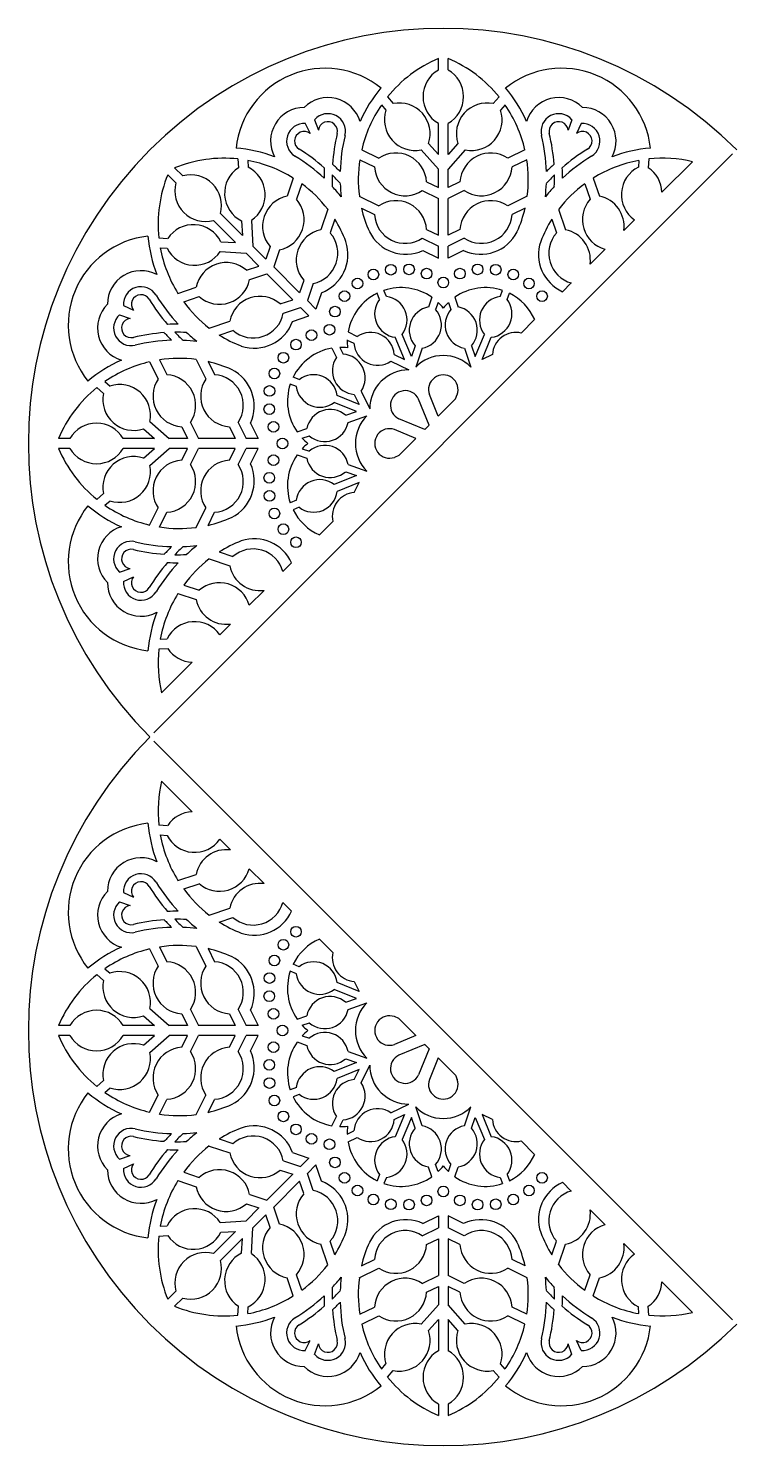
# Model space of a CAD drawing. Extents: x 60 to 307, y -10 to 237.
# Drawn here: x 59.5 to 182.9, y -10.4 to 237.1 of the extents above; entities that cross this region are included whole.
import ezdxf

# ---------------------------------------------------------------- set-up
doc = ezdxf.new("R2010")
doc.units = 0
doc.layers.get('0').update_dxf_attribs({"linetype": 'CONTINUOUS'})

msp = doc.modelspace()

# ---------------------------------------------------------------- linework, layer by layer
for p, q in [((131.13, 229.83), (131.13, 231.84)), ((132.84, 229.83), (132.84, 231.84)), ((121.19, 223.72), (121.97, 222.83)), ((122.23, 225.12), (123.25, 223.97)), ((141.74, 225.12), (140.72, 223.97)), ((142.79, 223.72), (142, 222.83)), ((107.89, 220.48), (108.72, 218.73)), ((109.52, 221.15), (110.17, 219.33)), ((131.13, 215.08), (131.13, 220.51)), ((132.84, 215.08), (132.84, 220.51)), ((154.45, 221.15), (153.8, 219.33)), ((156.08, 220.48), (155.25, 218.73)), ((117.74, 215.91), (120.73, 214.43)), ((128.14, 215.86), (131.13, 212.5)), ((129.43, 217), (131.13, 215.08)), ((134.55, 217), (132.84, 215.08)), ((135.83, 215.86), (132.84, 212.5)), ((146.24, 215.91), (143.25, 214.43)), ((81.44, 114.07), (182.53, 215.16)), ((96.1, 214.3), (96.19, 212.76)), ((97.83, 214.05), (97.9, 212.87)), ((117.4, 214.16), (119.97, 212.9)), ((146.57, 214.16), (144.01, 212.9)), ((166.14, 214.05), (166.07, 212.87)), ((167.87, 214.3), (167.78, 212.76)), ((170.19, 208.48), (175.54, 213.82)), ((85.27, 210.12), (83.85, 211.54)), ((86.48, 211.33), (85.06, 212.76)), ((105.79, 210.96), (104.72, 207.8)), ((131.13, 209.29), (131.13, 212.5)), ((132.84, 209.29), (132.84, 212.5)), ((158.18, 210.96), (159.25, 207.8)), ((107.27, 209.97), (106.35, 207.25)), ((128.31, 208.77), (131.13, 207.38)), ((129.07, 210.31), (131.13, 209.29)), ((134.9, 210.31), (132.84, 209.29)), ((135.66, 208.77), (132.84, 207.38)), ((156.71, 209.97), (157.63, 207.25)), ((111.83, 205.52), (110.61, 201.92)), ((117.32, 207.79), (120.73, 206.11)), ((117.68, 205.7), (119.97, 204.57)), ((131.13, 200.97), (131.13, 207.38)), ((132.84, 200.97), (132.84, 207.38)), ((146.65, 207.79), (143.25, 206.11)), ((146.29, 205.7), (144.01, 204.57)), ((152.14, 205.52), (153.36, 201.92)), ((95.7, 199.69), (91.86, 203.54)), ((96.91, 200.91), (93.07, 204.75)), ((96.75, 203.47), (96.91, 200.91)), ((98.47, 203.57), (98.74, 199.08)), ((113.05, 203.78), (112.23, 201.37)), ((150.92, 203.78), (151.74, 201.37)), ((163.52, 201.81), (165.38, 203.66)), ((82.31, 200.5), (83.84, 200.41)), ((129.07, 201.98), (131.13, 200.97)), ((134.9, 201.98), (132.84, 200.97)), ((82.56, 198.77), (83.74, 198.7)), ((93.03, 198.14), (97.53, 197.87)), ((93.14, 199.85), (95.7, 199.69)), ((101, 196.81), (98.74, 199.08)), ((101.74, 198.98), (101, 196.81)), ((103.36, 198.44), (102.36, 195.46)), ((128.31, 200.45), (131.13, 199.05)), ((128.43, 198.29), (131.13, 196.95)), ((131.13, 196.95), (131.13, 199.05)), ((135.66, 200.45), (132.84, 199.05)), ((132.84, 196.95), (132.84, 199.05)), ((135.54, 198.29), (132.84, 196.95)), ((157.64, 195.92), (160.24, 198.52)), ((99.79, 195.6), (97.53, 197.87)), ((97.62, 194.86), (99.79, 195.6)), ((98.17, 193.24), (101.14, 194.25)), ((105.68, 189.71), (101.14, 194.25)), ((106.89, 190.93), (102.36, 195.46)), ((107.63, 193.1), (106.89, 190.93)), ((85.64, 190.81), (88.8, 191.88)), ((109.25, 192.55), (108.24, 189.57)), ((110.69, 190.94), (109.73, 188.09)), ((120.85, 189.78), (120.41, 190.84)), ((122.07, 190.29), (121.63, 191.34)), ((141.91, 190.29), (142.34, 191.34)), ((143.13, 189.78), (143.56, 190.84)), ((152.83, 191.12), (154.35, 192.64)), ((76.12, 188.71), (77.87, 187.88)), ((86.64, 189.34), (89.35, 190.26)), ((103.51, 188.98), (105.68, 189.71)), ((104.06, 187.35), (107.03, 188.36)), ((108.52, 186.88), (107.03, 188.36)), ((109.73, 188.09), (108.24, 189.57)), ((129.98, 190.14), (129.4, 188.44)), ((131.07, 189.25), (130.64, 188.01)), ((132.9, 189.25), (133.33, 188.01)), ((133.99, 190.14), (134.58, 188.44)), ((75.45, 187.08), (77.27, 186.43)), ((91.09, 184.77), (94.69, 185.99)), ((105.67, 185.91), (108.52, 186.88)), ((145.61, 183.9), (147.95, 186.24)), ((92.82, 183.55), (95.24, 184.37)), ((115.36, 184.08), (116.97, 183.3)), ((125.19, 179.29), (123.59, 183.16)), ((126.41, 179.8), (124.81, 183.66)), ((137.56, 179.8), (139.16, 183.66)), ((138.78, 179.29), (140.38, 183.16)), ((112.52, 181.25), (113.31, 179.63)), ((113.92, 181.39), (114.49, 180.21)), ((115.21, 182.68), (116.39, 182.11)), ((127.06, 181.67), (126.41, 179.8)), ((128.3, 181.24), (127.17, 177.96)), ((135.67, 181.24), (136.8, 177.96)), ((136.92, 181.67), (137.56, 179.8)), ((80.69, 178.87), (82.17, 175.88)), ((82.44, 179.2), (83.71, 176.64)), ((88.81, 179.28), (90.5, 175.88)), ((90.91, 178.92), (92.03, 176.64)), ((122.84, 178.97), (125.95, 177.46)), ((123.42, 180.16), (125.19, 179.29)), ((140.56, 180.16), (138.78, 179.29)), ((106.82, 175.76), (105.77, 176.19)), ((71.48, 174.37), (72.63, 173.35)), ((72.88, 175.42), (73.77, 174.63)), ((106.32, 174.54), (105.26, 174.97)), ((117.63, 173.77), (119.15, 170.65)), ((116.8, 170.19), (112.94, 171.79)), ((117.31, 171.41), (113.44, 173.01)), ((116.44, 173.19), (117.31, 171.41)), ((129.55, 167.84), (127.68, 172.36)), ((131.11, 169.4), (129.56, 173.14)), ((131.11, 169.4), (134.1, 172.39)), ((134.1, 172.39), (134.41, 173.14)), ((80.74, 168.46), (84.11, 165.47)), ((87.83, 168.29), (89.23, 165.47)), ((96.16, 168.29), (97.55, 165.47)), ((114.94, 169.55), (116.8, 170.19)), ((115.37, 168.3), (118.64, 169.43)), ((128.77, 167.05), (124.25, 168.93)), ((79.6, 167.18), (81.52, 165.47)), ((86.3, 167.53), (87.31, 165.47)), ((94.62, 167.53), (95.64, 165.47)), ((98.32, 168.17), (99.65, 165.47)), ((106.46, 166.62), (108.16, 167.21)), ((107.35, 165.53), (108.59, 165.96)), ((127.21, 165.49), (123.47, 167.04)), ((128.77, 167.05), (129.55, 167.84)), ((66.78, 165.47), (64.77, 165.47)), ((66.78, 163.76), (64.77, 163.76)), ((81.52, 165.47), (76.09, 165.47)), ((81.52, 163.76), (76.09, 163.76)), ((79.6, 162.06), (81.52, 163.76)), ((80.74, 160.77), (84.11, 163.76)), ((87.31, 165.47), (84.11, 165.47)), ((87.31, 163.76), (84.11, 163.76)), ((86.3, 161.7), (87.31, 163.76)), ((87.83, 160.94), (89.23, 163.76)), ((95.64, 165.47), (89.23, 165.47)), ((95.64, 163.76), (89.23, 163.76)), ((94.62, 161.7), (95.64, 163.76)), ((96.16, 160.94), (97.55, 163.76)), ((99.65, 165.47), (97.55, 165.47)), ((99.65, 163.76), (97.55, 163.76)), ((98.32, 161.06), (99.65, 163.76)), ((107.35, 163.7), (108.59, 163.27)), ((124.22, 162.5), (127.21, 165.49)), ((106.46, 162.61), (108.16, 162.03)), ((115.37, 160.93), (118.64, 159.8)), ((124.22, 162.5), (123.47, 162.19)), ((116.8, 159.04), (112.94, 157.44)), ((114.94, 159.69), (116.8, 159.04)), ((117.31, 157.82), (113.44, 156.22)), ((116.44, 156.05), (117.31, 157.82)), ((71.48, 154.86), (72.63, 155.88)), ((72.88, 153.82), (73.77, 154.6)), ((106.32, 154.7), (105.26, 154.26)), ((106.82, 153.48), (105.77, 153.04)), ((80.69, 150.37), (82.17, 153.36)), ((82.44, 150.03), (83.71, 152.6)), ((88.81, 149.95), (90.5, 153.36)), ((90.91, 150.31), (92.03, 152.6)), ((110.36, 148.65), (112.7, 150.99)), ((91.09, 144.46), (94.69, 143.24)), ((92.82, 145.68), (95.24, 144.86)), ((103.97, 142.25), (105.48, 143.77)), ((75.45, 142.15), (77.27, 142.8)), ((76.12, 140.52), (77.87, 141.35)), ((86.64, 139.9), (89.35, 138.98)), ((98.08, 136.37), (100.68, 138.97)), ((85.64, 138.42), (88.8, 137.35)), ((92.94, 131.23), (94.79, 133.08)), ((82.31, 128.73), (83.84, 128.82)), ((82.56, 130.46), (83.74, 130.53)), ((82.78, 121.07), (88.13, 126.41)), ((81.44, 112.66), (182.53, 11.57)), ((82.78, 105.66), (88.13, 100.31)), ((82.31, 98), (83.84, 97.91)), ((82.56, 96.27), (83.74, 96.19)), ((92.94, 95.5), (94.79, 93.65)), ((85.64, 88.3), (88.8, 89.37)), ((98.08, 90.36), (100.68, 87.76)), ((86.64, 86.83), (89.35, 87.75)), ((75.45, 84.58), (77.27, 83.93)), ((76.12, 86.2), (77.87, 85.38)), ((103.97, 84.48), (105.48, 82.96)), ((91.09, 82.27), (94.69, 83.49)), ((92.82, 81.05), (95.24, 81.86)), ((88.81, 76.78), (90.5, 73.37)), ((110.36, 78.08), (112.7, 75.74)), ((80.69, 76.36), (82.17, 73.37)), ((82.44, 76.7), (83.71, 74.13)), ((90.91, 76.41), (92.03, 74.13)), ((71.48, 71.87), (72.63, 70.85)), ((72.88, 72.91), (73.77, 72.13)), ((106.32, 72.03), (105.26, 72.47)), ((106.82, 73.25), (105.77, 73.69)), ((117.31, 68.91), (113.44, 70.51)), ((116.44, 70.68), (117.31, 68.91)), ((116.8, 67.69), (112.94, 69.29)), ((114.94, 67.04), (116.8, 67.69)), ((115.37, 65.79), (118.64, 66.92)), ((79.6, 64.67), (81.52, 62.97)), ((80.74, 65.95), (84.11, 62.97)), ((86.3, 65.03), (87.31, 62.97)), ((87.83, 65.78), (89.23, 62.97)), ((94.62, 65.03), (95.64, 62.97)), ((96.16, 65.78), (97.55, 62.97)), ((98.32, 65.67), (99.65, 62.97)), ((106.46, 64.12), (108.16, 64.7)), ((124.22, 64.23), (123.47, 64.54)), ((66.78, 62.97), (64.77, 62.97)), ((81.52, 62.97), (76.09, 62.97)), ((87.31, 62.97), (84.11, 62.97)), ((95.64, 62.97), (89.23, 62.97)), ((99.65, 62.97), (97.55, 62.97)), ((107.35, 63.03), (108.59, 63.45)), ((124.22, 64.23), (127.21, 61.24)), ((66.78, 61.25), (64.77, 61.25)), ((81.52, 61.25), (76.09, 61.25)), ((79.6, 59.55), (81.52, 61.25)), ((80.74, 58.27), (84.11, 61.25)), ((87.31, 61.25), (84.11, 61.25)), ((86.3, 59.2), (87.31, 61.25)), ((87.83, 58.44), (89.23, 61.25)), ((95.64, 61.25), (89.23, 61.25)), ((94.62, 59.2), (95.64, 61.25)), ((96.16, 58.44), (97.55, 61.25)), ((99.65, 61.25), (97.55, 61.25)), ((98.32, 58.56), (99.65, 61.25)), ((106.46, 60.11), (108.16, 59.52)), ((107.35, 61.2), (108.59, 60.77)), ((127.21, 61.24), (123.47, 59.69)), ((128.77, 59.67), (124.25, 57.8)), ((128.77, 59.67), (129.55, 58.89)), ((114.94, 57.18), (116.8, 56.54)), ((115.37, 58.43), (118.64, 57.3)), ((129.55, 58.89), (127.68, 54.37)), ((131.11, 57.33), (129.56, 53.59)), ((131.11, 57.33), (134.1, 54.34)), ((116.8, 56.54), (112.94, 54.94)), ((117.31, 55.32), (113.44, 53.72)), ((116.44, 53.54), (117.31, 55.32)), ((117.63, 52.96), (119.15, 56.08)), ((71.48, 52.36), (72.63, 53.38)), ((72.88, 51.31), (73.77, 52.09)), ((106.32, 52.19), (105.26, 51.76)), ((134.1, 54.34), (134.41, 53.59)), ((80.69, 47.86), (82.17, 50.85)), ((82.44, 47.52), (83.71, 50.09)), ((88.81, 47.44), (90.5, 50.85)), ((90.91, 47.81), (92.03, 50.09)), ((106.82, 50.97), (105.77, 50.54)), ((112.52, 45.48), (113.31, 47.09)), ((122.84, 47.76), (125.95, 49.27)), ((123.42, 46.57), (125.19, 47.43)), ((125.19, 47.43), (123.59, 43.57)), ((128.3, 45.49), (127.17, 48.77)), ((135.67, 45.49), (136.8, 48.77)), ((138.78, 47.43), (140.38, 43.57)), ((140.56, 46.57), (138.78, 47.43)), ((113.92, 45.34), (114.49, 46.52)), ((115.21, 44.04), (116.39, 44.62)), ((126.41, 46.93), (124.81, 43.06)), ((127.06, 45.06), (126.41, 46.93)), ((136.92, 45.06), (137.56, 46.93)), ((137.56, 46.93), (139.16, 43.06)), ((92.82, 43.18), (95.24, 42.36)), ((115.36, 42.65), (116.97, 43.43)), ((145.61, 42.83), (147.95, 40.49)), ((75.45, 39.65), (77.27, 40.3)), ((91.09, 41.95), (94.69, 40.74)), ((105.67, 40.82), (108.52, 39.85)), ((108.52, 39.85), (107.03, 38.37)), ((76.12, 38.02), (77.87, 38.85)), ((86.64, 37.39), (89.35, 36.47)), ((103.51, 37.75), (105.68, 37.02)), ((104.06, 39.37), (107.03, 38.37)), ((109.73, 38.64), (108.24, 37.16)), ((109.25, 34.18), (108.24, 37.16)), ((110.69, 35.79), (109.73, 38.64)), ((129.98, 36.59), (129.4, 38.28)), ((131.07, 37.48), (130.64, 38.71)), ((132.9, 37.48), (133.33, 38.71)), ((133.99, 36.59), (134.58, 38.28)), ((85.64, 35.92), (88.8, 34.85)), ((105.68, 37.02), (101.14, 32.48)), ((106.89, 35.8), (102.36, 31.27)), ((107.63, 33.63), (106.89, 35.8)), ((120.85, 36.95), (120.41, 35.89)), ((122.07, 36.44), (121.63, 35.39)), ((141.91, 36.44), (142.34, 35.39)), ((143.13, 36.95), (143.56, 35.89)), ((152.83, 35.61), (154.35, 34.09)), ((98.17, 33.49), (101.14, 32.48)), ((99.79, 31.13), (97.53, 28.86)), ((97.62, 31.86), (99.79, 31.13)), ((101, 29.92), (98.74, 27.65)), ((101.74, 27.74), (101, 29.92)), ((103.36, 28.29), (102.36, 31.27)), ((128.43, 28.44), (131.13, 29.78)), ((131.13, 29.78), (131.13, 27.68)), ((132.84, 29.78), (132.84, 27.68)), ((135.54, 28.44), (132.84, 29.78)), ((157.64, 30.81), (160.24, 28.2)), ((82.56, 27.96), (83.74, 28.03)), ((93.03, 28.59), (97.53, 28.86)), ((98.47, 23.16), (98.74, 27.65)), ((128.31, 26.28), (131.13, 27.68)), ((135.66, 26.28), (132.84, 27.68)), ((82.31, 26.23), (83.84, 26.32)), ((95.7, 27.03), (91.86, 23.19)), ((96.91, 25.82), (93.07, 21.98)), ((93.14, 26.88), (95.7, 27.03)), ((96.75, 23.26), (96.91, 25.82)), ((111.83, 21.21), (110.61, 24.81)), ((113.05, 22.95), (112.23, 25.36)), ((129.07, 24.75), (131.13, 25.76)), ((131.13, 25.76), (131.13, 19.35)), ((132.84, 25.76), (132.84, 19.35)), ((134.9, 24.75), (132.84, 25.76)), ((150.92, 22.95), (151.74, 25.36)), ((152.14, 21.21), (153.36, 24.81)), ((163.52, 24.92), (165.38, 23.07)), ((117.32, 18.94), (120.73, 20.62)), ((117.68, 21.03), (119.97, 22.16)), ((146.65, 18.94), (143.25, 20.62)), ((146.29, 21.03), (144.01, 22.16)), ((105.79, 15.76), (104.72, 18.92)), ((107.27, 16.76), (106.35, 19.47)), ((128.31, 17.96), (131.13, 19.35)), ((129.07, 16.42), (131.13, 17.44)), ((131.13, 17.44), (131.13, 14.23)), ((135.66, 17.96), (132.84, 19.35)), ((132.84, 17.44), (132.84, 14.23)), ((134.9, 16.42), (132.84, 17.44)), ((156.71, 16.76), (157.63, 19.47)), ((158.18, 15.76), (159.25, 18.92)), ((170.19, 18.25), (175.54, 12.9)), ((85.27, 16.61), (83.85, 15.18)), ((86.48, 15.4), (85.06, 13.97)), ((96.1, 12.43), (96.19, 13.97)), ((97.83, 12.68), (97.9, 13.86)), ((117.4, 12.56), (119.97, 13.83)), ((128.14, 10.86), (131.13, 14.23)), ((135.83, 10.86), (132.84, 14.23)), ((146.57, 12.56), (144.01, 13.83)), ((166.14, 12.68), (166.07, 13.86)), ((167.87, 12.43), (167.78, 13.97)), ((117.74, 10.82), (120.73, 12.3)), ((129.43, 9.73), (131.13, 11.65)), ((131.13, 11.65), (131.13, 6.21)), ((132.84, 11.65), (132.84, 6.21)), ((134.55, 9.73), (132.84, 11.65)), ((146.24, 10.82), (143.25, 12.3)), ((107.89, 6.25), (108.72, 8)), ((156.08, 6.25), (155.25, 8)), ((109.52, 5.57), (110.17, 7.4)), ((154.45, 5.57), (153.8, 7.4)), ((121.19, 3.01), (121.97, 3.89)), ((122.23, 1.61), (123.25, 2.76)), ((141.74, 1.61), (140.72, 2.76)), ((142.79, 3.01), (142, 3.89)), ((131.13, -3.1), (131.13, -5.11)), ((132.84, -3.1), (132.84, -5.11))]:
    msp.add_line(p, q)
for centre in [(122.83, 194.96), (126, 195.01), (137.98, 195.01), (141.15, 194.96), (117.01, 192.55), (119.77, 194.12), (129.08, 194.27), (131.99, 192.71), (134.89, 194.27), (144.21, 194.12), (146.96, 192.55), (114.73, 190.34), (149.24, 190.34), (113.07, 187.64), (108.97, 183.53), (112.12, 184.48), (106.26, 181.87), (104.05, 179.59), (102.48, 176.84), (101.64, 173.78), (101.59, 170.61), (102.34, 167.52), (103.89, 164.62), (102.34, 161.71), (101.59, 158.63), (101.64, 155.46), (102.48, 152.4), (104.05, 149.64), (106.26, 147.36), (106.26, 79.37), (104.05, 77.09), (102.48, 74.33), (101.64, 71.27), (101.59, 68.1), (102.34, 65.02), (103.89, 62.11), (102.34, 59.21), (101.59, 56.12), (101.64, 52.95), (102.48, 49.89), (104.05, 47.13), (106.26, 44.86), (108.97, 43.2), (112.12, 42.25), (113.07, 39.09), (114.73, 36.39), (149.24, 36.39), (117.01, 34.18), (131.99, 34.02), (146.96, 34.18), (119.77, 32.61), (122.83, 31.77), (126, 31.72), (129.08, 32.46), (134.89, 32.46), (137.98, 31.72), (141.15, 31.77), (144.21, 32.61)]:
    msp.add_circle(centre, 0.931)
for centre, radius, start, end in [((131.99, 164.62), 72.48, 45, 225), ((140.11, 210.69), 22.97, 113.0063, 141.0892), ((123.87, 210.69), 22.97, 38.9108, 66.9937), ((111.32, 214.52), 15.61, 51.1599, 173.8401), ((133.82, 225.17), 5.37, 119.9865, 240.0135), ((130.16, 225.17), 5.37, 299.9865, 60.0135), ((152.66, 214.52), 15.61, 6.1599, 128.8401), ((140.11, 210.69), 24.84, 139.9165, 155.8663), ((123.87, 210.69), 24.84, 24.1337, 40.0835), ((107.69, 217.41), 5.87, 90.0056, 207.9992), ((111.83, 219.13), 5.87, 17.0008, 134.9944), ((140.11, 210.69), 22.97, 145.4563, 166.872), ((127.07, 221.13), 5.37, 161.5297, 281.5566), ((124.33, 218.7), 5.37, 341.5297, 101.5566), ((139.64, 218.7), 5.37, 78.4434, 198.4703), ((136.91, 221.13), 5.37, 258.4434, 18.4703), ((123.87, 210.69), 22.97, 13.128, 34.5437), ((152.14, 219.13), 5.87, 45.0056, 162.9992), ((156.29, 217.41), 5.87, 332.0008, 89.9944), ((107.69, 217.41), 3.07, 86.171, 238.5478), ((111.83, 219.13), 3.07, 346.4522, 138.829), ((111.83, 219.13), 1.68, 346.4522, 173.1096), ((152.14, 219.13), 3.07, 41.171, 193.5478), ((152.14, 219.13), 1.68, 6.8904, 193.5478), ((156.29, 217.41), 3.07, 301.4522, 93.829), ((107.69, 217.41), 1.68, 51.8904, 238.5478), ((145.03, 211.13), 32.47, 166.4522, 176.0693), ((145.03, 211.13), 31.07, 166.4522, 178.2556), ((118.94, 211.13), 31.07, 1.7444, 13.5478), ((118.94, 211.13), 32.47, 3.9307, 13.5478), ((156.29, 217.41), 1.68, 301.4522, 128.1096), ((93.66, 191.45), 24.84, 69.1337, 85.0835), ((89.87, 188.29), 32.47, 48.9307, 58.5478), ((123.71, 209.96), 5.37, 3.6851, 123.712), ((140.26, 209.96), 5.37, 56.288, 176.3149), ((174.1, 188.29), 32.47, 121.4522, 131.0693), ((170.31, 191.45), 24.84, 94.9165, 110.8663), ((93.66, 191.45), 22.97, 83.9108, 111.9937), ((93.66, 191.45), 22.97, 58.128, 79.5437), ((95.5, 208.06), 5.37, 303.4434, 63.4703), ((89.87, 188.29), 31.07, 46.7444, 58.5478), ((89.87, 188.29), 33.87, 44.6334, 47.7621), ((140.11, 210.69), 22.97, 171.307, 187.2547), ((125.33, 213.24), 5.37, 183.6851, 303.712), ((138.64, 213.24), 5.37, 236.288, 356.3149), ((123.87, 210.69), 22.97, 352.7453, 8.693), ((174.1, 188.29), 33.87, 132.2379, 135.3666), ((174.1, 188.29), 31.07, 121.4522, 133.2556), ((170.31, 191.45), 22.97, 100.4563, 121.872), ((168.47, 208.06), 5.37, 116.5297, 234.8424), ((170.31, 191.45), 22.97, 76.8463, 96.0892), ((105.15, 202.94), 22.97, 158.0063, 186.0892), ((87.88, 206.14), 5.37, 344.9865, 105.0135), ((99.16, 208.28), 5.37, 123.4434, 243.4703), ((145.03, 211.13), 33.87, 177.2379, 180.3666), ((145.03, 211.13), 32.47, 179.3338, 182.9338), ((89.87, 188.29), 32.47, 42.0662, 45.6662), ((174.1, 188.29), 32.47, 134.3338, 137.9338), ((118.94, 211.13), 32.47, 357.0662, 0.6662), ((118.94, 211.13), 33.87, 359.6334, 2.7621), ((164.82, 208.28), 5.37, 2.1248, 56.5566), ((90.46, 208.73), 5.37, 164.9865, 285.0135), ((93.66, 191.45), 22.97, 37.7453, 53.693), ((89.87, 188.29), 31.07, 38.6192, 42.9841), ((145.03, 211.13), 31.07, 182.0159, 186.3808), ((118.94, 211.13), 31.07, 353.6192, 357.9841), ((174.1, 188.29), 31.07, 137.0159, 141.3808), ((170.31, 191.45), 22.97, 126.307, 142.2547), ((105.78, 202.53), 5.37, 101.288, 221.3149), ((102.31, 203.71), 5.37, 281.288, 41.3149), ((140.04, 210.99), 22.97, 193.3077, 204.124), ((123.71, 201.64), 5.37, 3.6851, 123.712), ((140.26, 201.64), 5.37, 56.288, 176.3149), ((123.93, 210.99), 22.97, 335.876, 346.6923), ((161.66, 203.71), 5.37, 138.6851, 254.619), ((158.2, 202.53), 5.37, 352.2654, 78.712), ((93.5, 191.71), 22.97, 20.876, 31.6923), ((125.33, 204.92), 5.37, 183.6851, 303.712), ((138.64, 204.92), 5.37, 236.288, 356.3149), ((170.47, 191.71), 22.97, 148.3077, 159.124), ((82.08, 185.29), 15.61, 96.1599, 218.8401), ((105.15, 202.94), 24.84, 184.9165, 200.8663), ((88.33, 197.45), 5.37, 26.5297, 146.5566), ((111.66, 196.65), 5.37, 101.288, 221.3149), ((108.2, 197.82), 5.37, 281.288, 41.3149), ((125.46, 204.77), 7.13, 206.4147, 294.6191), ((138.51, 204.77), 7.13, 245.3809, 333.5853), ((155.78, 197.82), 5.37, 138.6851, 254.619), ((152.31, 196.65), 5.37, 352.2654, 78.712), ((105.15, 202.94), 22.97, 190.4563, 211.872), ((88.55, 201.1), 5.37, 206.5297, 326.5566), ((108.21, 197.62), 7.13, 290.3809, 18.5853), ((155.76, 197.62), 7.13, 161.4147, 245.7438), ((94.07, 190.83), 5.37, 48.6851, 168.712), ((79.19, 188.92), 5.87, 62.0008, 179.9944), ((92.9, 194.29), 5.37, 228.6851, 348.712), ((79.19, 188.92), 3.07, 31.4522, 183.829), ((79.19, 188.92), 1.68, 31.4522, 218.1096), ((124.61, 182.43), 9.4, 116.5271, 169.8761), ((124.61, 182.43), 9.4, 55.1239, 108.4729), ((139.37, 182.43), 9.4, 71.5271, 124.8761), ((139.37, 182.43), 9.4, 23.9274, 63.4729), ((77.47, 184.77), 5.87, 135.0056, 252.9992), ((108.32, 206.73), 32.47, 211.4522, 221.0693), ((108.32, 206.73), 31.07, 211.4522, 223.2556), ((105.15, 202.94), 22.97, 216.307, 232.2547), ((99.96, 184.94), 5.37, 48.6851, 168.712), ((124.13, 187.26), 4.14, 142.4865, 262.5135), ((121.53, 186.19), 4.14, 322.4865, 82.5135), ((130.18, 184.38), 4.14, 100.9434, 220.9703), ((124.61, 182.43), 9.4, 38.2579, 46.5452), ((139.37, 182.43), 9.4, 133.4548, 141.7421), ((133.79, 184.38), 4.14, 319.0297, 79.0566), ((142.45, 186.19), 4.14, 97.4865, 217.5135), ((139.84, 187.26), 4.14, 277.4865, 37.5135), ((77.47, 184.77), 3.07, 131.171, 283.5478), ((77.47, 184.77), 1.68, 96.8904, 283.5478), ((98.78, 188.41), 5.37, 228.6851, 348.712), ((98.98, 188.39), 7.13, 251.4147, 339.6191), ((127.52, 185.3), 4.14, 280.9434, 40.9703), ((136.45, 185.3), 4.14, 139.0297, 259.0566), ((85.47, 151.57), 32.47, 93.9307, 103.5478), ((108.32, 206.73), 33.87, 222.2379, 225.3666), ((85.47, 151.57), 33.87, 89.6334, 92.7621), ((108.32, 206.73), 32.47, 224.3338, 227.9338), ((85.47, 151.57), 32.47, 87.0662, 90.6662), ((108.32, 206.73), 31.07, 227.0159, 231.3808), ((104.89, 203.1), 22.97, 238.3077, 249.124), ((119.29, 179.87), 4.14, 4.0297, 124.0566), ((144.69, 179.87), 4.14, 77.0324, 175.9703), ((85.47, 151.57), 31.07, 91.7444, 103.5478), ((85.47, 151.57), 31.07, 83.6192, 87.9841), ((114.17, 172), 9.4, 100.1239, 153.4729), ((114.17, 172), 9.4, 83.2579, 91.5452), ((124.61, 182.43), 9.4, 178.4548, 186.7421), ((120.52, 182.4), 4.14, 184.0297, 304.0566), ((85.91, 156.5), 24.84, 114.1337, 130.0835), ((85.91, 156.5), 22.97, 103.128, 124.5437), ((85.91, 156.5), 22.97, 82.7453, 98.693), ((85.62, 156.56), 22.97, 65.876, 76.6923), ((116.74, 177.32), 4.14, 145.9434, 265.9703), ((114.2, 176.08), 4.14, 325.9434, 85.9703), ((131.99, 173.2), 6.77, 44.6747, 135.3253), ((86.64, 172.89), 5.37, 146.288, 266.3149), ((83.36, 171.27), 5.37, 326.288, 86.3149), ((94.97, 172.89), 5.37, 146.288, 266.3149), ((91.69, 171.27), 5.37, 326.288, 86.3149), ((91.83, 171.14), 7.13, 335.3809, 63.5853), ((109.34, 172.47), 4.14, 7.4865, 127.5135), ((125.92, 170.69), 6.77, 89.6747, 180.3253), ((131.99, 174.01), 2.58, 340.108, 199.892), ((85.91, 156.5), 22.97, 128.9108, 156.9937), ((77.9, 172.27), 5.37, 168.4434, 288.4703), ((75.47, 169.54), 5.37, 348.4434, 108.4703), ((114.17, 172), 9.4, 161.5271, 214.8761), ((110.42, 175.08), 4.14, 187.4865, 307.5135), ((125.34, 171.26), 2.58, 25.108, 244.892), ((112.22, 166.42), 4.14, 49.0297, 169.0566), ((111.3, 169.08), 4.14, 229.0297, 349.0566), ((123.4, 164.62), 6.77, 134.6747, 225.3253), ((71.43, 162.79), 5.37, 29.9865, 150.0135), ((122.59, 164.62), 2.58, 70.108, 289.892), ((85.91, 172.74), 22.97, 203.0063, 231.0892), ((71.43, 166.45), 5.37, 209.9865, 330.0135), ((114.17, 172), 9.4, 223.4548, 231.7421), ((114.17, 157.24), 9.4, 128.2579, 136.5452), ((111.3, 160.15), 4.14, 10.9434, 130.9703), ((77.9, 156.96), 5.37, 71.5297, 191.5566), ((86.64, 156.34), 5.37, 93.6851, 213.712), ((83.36, 157.96), 5.37, 273.6851, 33.712), ((94.97, 156.34), 5.37, 93.6851, 213.712), ((91.69, 157.96), 5.37, 273.6851, 33.712), ((91.83, 158.09), 7.13, 296.4147, 24.6191), ((114.17, 157.24), 9.4, 145.1239, 198.4729), ((112.22, 162.81), 4.14, 190.9434, 310.9703), ((75.47, 159.7), 5.37, 251.5297, 11.5566), ((110.42, 154.16), 4.14, 52.4865, 172.5135), ((109.34, 156.76), 4.14, 232.4865, 352.5135), ((116.74, 151.92), 4.14, 94.0297, 192.9676), ((82.08, 143.95), 15.61, 141.1599, 263.8401), ((85.91, 172.74), 24.84, 229.9165, 245.8663), ((85.91, 172.74), 22.97, 235.4563, 256.872), ((85.62, 172.67), 22.97, 283.3077, 294.124), ((114.17, 157.24), 9.4, 206.5271, 246.0726), ((77.47, 144.47), 5.87, 107.0008, 224.9944), ((85.91, 172.74), 22.97, 261.307, 277.2547), ((77.47, 144.47), 3.07, 76.4522, 228.829), ((77.47, 144.47), 1.68, 76.4522, 263.1096), ((85.47, 177.66), 32.47, 256.4522, 266.0693), ((85.47, 177.66), 31.07, 256.4522, 268.2556), ((108.32, 122.5), 33.87, 134.6334, 137.7621), ((108.32, 122.5), 32.47, 132.0662, 135.6662), ((85.47, 177.66), 31.07, 272.0159, 276.3808), ((108.32, 122.5), 31.07, 128.6192, 132.9841), ((104.89, 126.13), 22.97, 110.876, 121.6923), ((98.78, 140.83), 5.37, 15.381, 131.3149), ((98.98, 140.84), 7.13, 24.2562, 108.5853), ((108.32, 122.5), 32.47, 138.9307, 148.5478), ((108.32, 122.5), 31.07, 136.7444, 148.5478), ((85.47, 177.66), 33.87, 267.2379, 270.3666), ((85.47, 177.66), 32.47, 269.3338, 272.9338), ((105.15, 126.29), 22.97, 127.7453, 143.693), ((79.19, 140.32), 1.68, 141.8904, 328.5478), ((99.96, 144.29), 5.37, 191.288, 277.7346), ((79.19, 140.32), 5.87, 180.0056, 297.9992), ((79.19, 140.32), 3.07, 176.171, 328.5478), ((92.9, 134.94), 5.37, 15.381, 131.3149), ((105.15, 126.29), 22.97, 148.128, 169.5437), ((94.07, 138.41), 5.37, 191.288, 277.7346), ((105.15, 126.29), 24.84, 159.1337, 175.0835), ((88.55, 128.13), 5.37, 35.1576, 153.4703), ((105.15, 126.29), 22.97, 173.9108, 193.1537), ((88.33, 131.79), 5.37, 213.4434, 267.8752), ((131.99, 62.11), 72.48, 135, 315), ((105.15, 100.43), 22.97, 166.8463, 186.0892), ((88.33, 94.94), 5.37, 92.1248, 146.5566), ((82.08, 82.78), 15.61, 96.1599, 218.8401), ((105.15, 100.43), 24.84, 184.9165, 200.8663), ((105.15, 100.43), 22.97, 190.4563, 211.872), ((88.55, 98.59), 5.37, 206.5297, 324.8424), ((79.19, 86.41), 5.87, 62.0008, 179.9944), ((94.07, 88.32), 5.37, 82.2654, 168.712), ((79.19, 86.41), 3.07, 31.4522, 183.829), ((92.9, 91.79), 5.37, 228.6851, 344.619), ((79.19, 86.41), 1.68, 31.4522, 218.1096), ((108.32, 104.23), 32.47, 211.4522, 221.0693), ((108.32, 104.23), 31.07, 211.4522, 223.2556), ((105.15, 100.43), 22.97, 216.307, 232.2547), ((99.96, 82.44), 5.37, 82.2654, 168.712), ((77.47, 82.26), 5.87, 135.0056, 252.9992), ((77.47, 82.26), 3.07, 131.171, 283.5478), ((98.78, 85.9), 5.37, 228.6851, 344.619), ((77.47, 82.26), 1.68, 96.8904, 283.5478), ((85.47, 49.07), 33.87, 89.6334, 92.7621), ((98.98, 85.89), 7.13, 251.4147, 335.7438), ((85.47, 49.07), 32.47, 93.9307, 103.5478), ((85.47, 49.07), 31.07, 91.7444, 103.5478), ((108.32, 104.23), 33.87, 222.2379, 225.3666), ((85.47, 49.07), 32.47, 87.0662, 90.6662), ((108.32, 104.23), 32.47, 224.3338, 227.9338), ((85.47, 49.07), 31.07, 83.6192, 87.9841), ((108.32, 104.23), 31.07, 227.0159, 231.3808), ((104.89, 100.6), 22.97, 238.3077, 249.124), ((85.91, 53.99), 22.97, 82.7453, 98.693), ((114.17, 69.49), 9.4, 113.9274, 153.4729), ((85.91, 53.99), 24.84, 114.1337, 130.0835), ((85.91, 53.99), 22.97, 103.128, 124.5437), ((85.62, 54.06), 22.97, 65.876, 76.6923), ((91.83, 68.64), 7.13, 335.3809, 63.5853), ((116.74, 74.81), 4.14, 167.0324, 265.9703), ((85.91, 53.99), 22.97, 128.9108, 156.9937), ((75.47, 67.03), 5.37, 348.4434, 108.4703), ((86.64, 70.39), 5.37, 146.288, 266.3149), ((83.36, 68.77), 5.37, 326.288, 86.3149), ((94.97, 70.39), 5.37, 146.288, 266.3149), ((91.69, 68.77), 5.37, 326.288, 86.3149), ((114.17, 69.49), 9.4, 161.5271, 214.8761), ((110.42, 72.57), 4.14, 187.4865, 307.5135), ((109.34, 69.97), 4.14, 7.4865, 127.5135), ((77.9, 69.77), 5.37, 168.4434, 288.4703), ((112.22, 63.92), 4.14, 49.0297, 169.0566), ((123.4, 62.11), 6.77, 134.6747, 225.3253), ((71.43, 60.28), 5.37, 29.9865, 150.0135), ((111.3, 66.58), 4.14, 229.0297, 349.0566), ((122.59, 62.11), 2.58, 70.108, 289.892), ((114.17, 69.49), 9.4, 223.4548, 231.7421), ((114.17, 54.73), 9.4, 128.2579, 136.5452), ((85.91, 70.23), 22.97, 203.0063, 231.0892), ((71.43, 63.94), 5.37, 209.9865, 330.0135), ((77.9, 54.45), 5.37, 71.5297, 191.5566), ((114.17, 54.73), 9.4, 145.1239, 198.4729), ((112.22, 60.31), 4.14, 190.9434, 310.9703), ((111.3, 57.64), 4.14, 10.9434, 130.9703), ((75.47, 57.19), 5.37, 251.5297, 11.5566), ((86.64, 53.83), 5.37, 93.6851, 213.712), ((83.36, 55.46), 5.37, 273.6851, 33.712), ((94.97, 53.83), 5.37, 93.6851, 213.712), ((91.69, 55.46), 5.37, 273.6851, 33.712), ((91.83, 55.59), 7.13, 296.4147, 24.6191), ((125.34, 55.47), 2.58, 115.108, 334.892), ((110.42, 51.65), 4.14, 52.4865, 172.5135), ((125.92, 56.04), 6.77, 179.6747, 270.3253), ((109.34, 54.26), 4.14, 232.4865, 352.5135), ((116.74, 49.41), 4.14, 94.0297, 214.0566), ((114.2, 50.65), 4.14, 274.0297, 34.0566), ((131.99, 52.71), 2.58, 160.108, 19.892), ((82.08, 41.44), 15.61, 141.1599, 263.8401), ((85.91, 70.23), 24.84, 229.9165, 245.8663), ((85.91, 70.23), 22.97, 235.4563, 256.872), ((114.17, 54.73), 9.4, 206.5271, 259.8761), ((77.47, 41.96), 5.87, 107.0008, 224.9944), ((85.91, 70.23), 22.97, 261.307, 277.2547), ((85.62, 70.17), 22.97, 283.3077, 294.124), ((120.52, 44.33), 4.14, 55.9434, 175.9703), ((131.99, 53.53), 6.77, 224.6747, 315.3253), ((77.47, 41.96), 3.07, 76.4522, 228.829), ((85.47, 75.16), 31.07, 256.4522, 268.2556), ((104.89, 23.63), 22.97, 110.876, 121.6923), ((98.98, 38.33), 7.13, 20.3809, 108.5853), ((114.17, 54.73), 9.4, 268.4548, 276.7421), ((124.61, 44.3), 9.4, 173.2579, 181.5452), ((119.29, 46.86), 4.14, 235.9434, 355.9703), ((130.18, 42.35), 4.14, 139.0297, 259.0566), ((127.52, 41.43), 4.14, 319.0297, 79.0566), ((136.45, 41.43), 4.14, 100.9434, 220.9703), ((133.79, 42.35), 4.14, 280.9434, 40.9703), ((144.69, 46.86), 4.14, 184.0297, 282.9676), ((77.47, 41.96), 1.68, 76.4522, 263.1096), ((85.47, 75.16), 32.47, 256.4522, 266.0693), ((108.32, 20), 33.87, 134.6334, 137.7621), ((108.32, 20), 32.47, 132.0662, 135.6662), ((85.47, 75.16), 32.47, 269.3338, 272.9338), ((85.47, 75.16), 31.07, 272.0159, 276.3808), ((108.32, 20), 31.07, 128.6192, 132.9841), ((98.78, 38.32), 5.37, 11.288, 131.3149), ((124.61, 44.3), 9.4, 190.1239, 243.4729), ((124.13, 39.47), 4.14, 97.4865, 217.5135), ((121.53, 40.54), 4.14, 277.4865, 37.5135), ((142.45, 40.54), 4.14, 142.4865, 262.5135), ((139.84, 39.47), 4.14, 322.4865, 82.5135), ((108.32, 20), 32.47, 138.9307, 148.5478), ((108.32, 20), 31.07, 136.7444, 148.5478), ((85.47, 75.16), 33.87, 267.2379, 270.3666), ((105.15, 23.79), 22.97, 127.7453, 143.693), ((99.96, 41.79), 5.37, 191.288, 311.3149), ((139.37, 44.3), 9.4, 296.5271, 336.0726), ((79.19, 37.81), 5.87, 180.0056, 297.9992), ((79.19, 37.81), 3.07, 176.171, 328.5478), ((79.19, 37.81), 1.68, 141.8904, 328.5478), ((92.9, 32.44), 5.37, 11.288, 131.3149), ((124.61, 44.3), 9.4, 313.4548, 321.7421), ((139.37, 44.3), 9.4, 218.2579, 226.5452), ((105.15, 23.79), 22.97, 148.128, 169.5437), ((94.07, 35.9), 5.37, 191.288, 311.3149), ((108.21, 29.1), 7.13, 341.4147, 69.6191), ((124.61, 44.3), 9.4, 251.5271, 304.8761), ((139.37, 44.3), 9.4, 235.1239, 288.4729), ((155.76, 29.1), 7.13, 114.2562, 198.5853), ((105.15, 23.79), 24.84, 159.1337, 175.0835), ((111.66, 30.08), 5.37, 138.6851, 258.712), ((108.2, 28.91), 5.37, 318.6851, 78.712), ((155.78, 28.91), 5.37, 105.381, 221.3149), ((88.55, 25.63), 5.37, 33.4434, 153.4703), ((152.31, 30.08), 5.37, 281.288, 7.7346), ((105.78, 24.2), 5.37, 138.6851, 258.712), ((102.31, 23.02), 5.37, 318.6851, 78.712), ((125.46, 21.96), 7.13, 65.3809, 153.5853), ((138.51, 21.96), 7.13, 26.4147, 114.6191), ((161.66, 23.02), 5.37, 105.381, 221.3149), ((105.15, 23.79), 22.97, 173.9108, 201.9937), ((88.33, 29.28), 5.37, 213.4434, 333.4703), ((93.5, 35.02), 22.97, 328.3077, 339.124), ((140.04, 15.74), 22.97, 155.876, 166.6923), ((125.33, 21.81), 5.37, 56.288, 176.3149), ((138.64, 21.81), 5.37, 3.6851, 123.712), ((123.93, 15.74), 22.97, 13.3077, 24.124), ((170.47, 35.02), 22.97, 200.876, 211.6923), ((158.2, 24.2), 5.37, 281.288, 7.7346), ((90.46, 18), 5.37, 74.9865, 195.0135), ((99.16, 18.45), 5.37, 116.5297, 236.5566), ((95.5, 18.67), 5.37, 296.5297, 56.5566), ((123.71, 25.09), 5.37, 236.288, 356.3149), ((140.26, 25.09), 5.37, 183.6851, 303.712), ((168.47, 18.67), 5.37, 125.1576, 243.4703), ((87.88, 20.59), 5.37, 254.9865, 15.0135), ((93.66, 35.27), 22.97, 306.307, 322.2547), ((170.31, 35.27), 22.97, 217.7453, 233.693), ((89.87, 38.44), 31.07, 317.0159, 321.3808), ((145.03, 15.6), 31.07, 173.6192, 177.9841), ((140.11, 16.04), 22.97, 172.7453, 188.693), ((125.33, 13.49), 5.37, 56.288, 176.3149), ((138.64, 13.49), 5.37, 3.6851, 123.712), ((123.87, 16.04), 22.97, 351.307, 7.2547), ((174.1, 38.44), 31.07, 218.6192, 222.9841), ((118.94, 15.6), 31.07, 2.0159, 6.3808), ((164.82, 18.45), 5.37, 303.4434, 357.8752), ((93.66, 35.27), 22.97, 280.4563, 301.872), ((89.87, 38.44), 31.07, 301.4522, 313.2556), ((145.03, 15.6), 33.87, 179.6334, 182.7621), ((145.03, 15.6), 32.47, 177.0662, 180.6662), ((89.87, 38.44), 32.47, 314.3338, 317.9338), ((123.71, 16.77), 5.37, 236.288, 356.3149), ((140.26, 16.77), 5.37, 183.6851, 303.712), ((174.1, 38.44), 32.47, 222.0662, 225.6662), ((118.94, 15.6), 32.47, 359.3338, 2.9338), ((118.94, 15.6), 33.87, 357.2379, 0.3666), ((174.1, 38.44), 31.07, 226.7444, 238.5478), ((170.31, 35.27), 22.97, 238.128, 259.5437), ((93.66, 35.27), 22.97, 248.0063, 276.0892), ((89.87, 38.44), 32.47, 301.4522, 311.0693), ((89.87, 38.44), 33.87, 312.2379, 315.3666), ((145.03, 15.6), 32.47, 183.9307, 193.5478), ((145.03, 15.6), 31.07, 181.7444, 193.5478), ((118.94, 15.6), 31.07, 346.4522, 358.2556), ((174.1, 38.44), 33.87, 224.6334, 227.7621), ((118.94, 15.6), 32.47, 346.4522, 356.0693), ((174.1, 38.44), 32.47, 228.9307, 238.5478), ((170.31, 35.27), 22.97, 263.9108, 283.1537), ((93.66, 35.27), 24.84, 274.9165, 290.8663), ((111.32, 12.21), 15.61, 186.1599, 308.8401), ((107.69, 9.31), 5.87, 152.0008, 269.9944), ((107.69, 9.31), 3.07, 121.4522, 273.829), ((107.69, 9.31), 1.68, 121.4522, 308.1096), ((140.11, 16.04), 22.97, 193.128, 214.5437), ((127.07, 5.6), 5.37, 78.4434, 198.4703), ((136.91, 5.6), 5.37, 341.5297, 101.5566), ((123.87, 16.04), 22.97, 325.4563, 346.872), ((152.66, 12.21), 15.61, 231.1599, 353.8401), ((156.29, 9.31), 1.68, 231.8904, 58.5478), ((156.29, 9.31), 3.07, 266.171, 58.5478), ((156.29, 9.31), 5.87, 270.0056, 27.9992), ((170.31, 35.27), 24.84, 249.1337, 265.0835), ((111.83, 7.6), 3.07, 221.171, 13.5478), ((111.83, 7.6), 1.68, 186.8904, 13.5478), ((124.33, 8.02), 5.37, 258.4434, 18.4703), ((139.64, 8.02), 5.37, 161.5297, 281.5566), ((152.14, 7.6), 3.07, 166.4522, 318.829), ((152.14, 7.6), 1.68, 166.4522, 353.1096), ((111.83, 7.6), 5.87, 225.0056, 342.9992), ((140.11, 16.04), 24.84, 204.1337, 220.0835), ((133.82, 1.56), 5.37, 119.9865, 240.0135), ((130.16, 1.56), 5.37, 299.9865, 60.0135), ((123.87, 16.04), 24.84, 319.9165, 335.8663), ((152.14, 7.6), 5.87, 197.0008, 314.9944), ((140.11, 16.04), 22.97, 218.9108, 246.9937), ((123.87, 16.04), 22.97, 293.0063, 321.0892)]:
    msp.add_arc(centre, radius, start, end)

doc.saveas('drawing.dxf')
